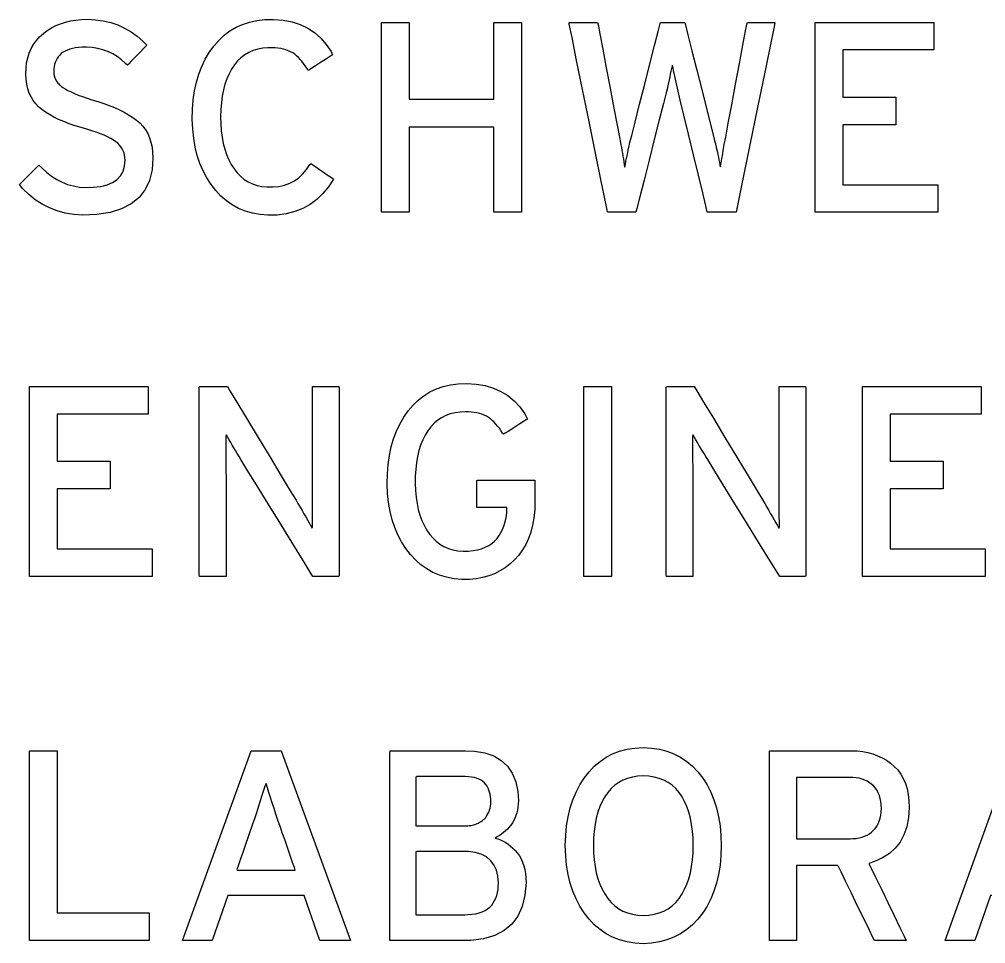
# Model space of a CAD drawing. Extents: x 1 to 47.7, y 0.2 to 33.5.
# Drawn here: x 24.019 to 24.571, y 3.434 to 3.962 of the extents above; entities that cross this region are included whole.
import ezdxf

# ---------------------------------------------------------------- set-up
doc = ezdxf.new("R2010")
doc.units = 0
doc.header["$MEASUREMENT"] = 0
doc.layers.add('6_0____DWG', color=7, linetype='CONTINUOUS')

msp = doc.modelspace()

# ---------------------------------------------------------------- linework, layer by layer
at = {"layer": '6_0____DWG'}
for points in [[(24.09526, 3.88333), (24.09482, 3.87648), (24.09336, 3.87044), (24.09088, 3.86519), (24.08738, 3.86073), (24.08287, 3.85708), (24.07733, 3.85422), (24.07077, 3.85216), (24.06319, 3.85089), (24.0553, 3.85048), (24.05013, 3.85089), (24.04521, 3.85173), (24.04053, 3.85299), (24.0361, 3.85468), (24.03193, 3.85679), (24.028, 3.85932), (24.02432, 3.86228), (24.02089, 3.86566), (24.01896, 3.86803), (24.01964, 3.86872), (24.02093, 3.87), (24.02261, 3.87168), (24.0245, 3.87356), (24.0264, 3.87544), (24.0281, 3.87714), (24.02941, 3.87844), (24.03013, 3.87915), (24.03173, 3.87763), (24.03447, 3.87509), (24.03733, 3.87287), (24.04029, 3.87097), (24.04336, 3.8694), (24.04654, 3.86815), (24.04983, 3.86723), (24.05322, 3.86663), (24.05673, 3.86636), (24.06118, 3.86647), (24.06542, 3.86698), (24.0691, 3.8679), (24.07221, 3.86923), (24.07477, 3.87097), (24.07676, 3.87312), (24.07819, 3.87567), (24.07906, 3.87864), (24.07937, 3.88202), (24.07931, 3.88351), (24.07912, 3.88484), (24.07879, 3.88611), (24.07833, 3.88732), (24.07774, 3.88848), (24.07702, 3.88958), (24.07617, 3.89062), (24.07518, 3.89161), (24.07405, 3.89255), (24.07269, 3.89347), (24.07113, 3.89439), (24.06937, 3.8953), (24.0674, 3.89619), (24.06524, 3.89708), (24.06288, 3.89795), (24.06031, 3.89881), (24.05755, 3.89967), (24.05436, 3.90058), (24.05079, 3.90168), (24.04743, 3.90283), (24.04429, 3.90404), (24.04137, 3.90531), (24.03867, 3.90663), (24.03618, 3.90801), (24.0339, 3.90945), (24.03184, 3.91094), (24.02999, 3.91248), (24.02834, 3.91415), (24.0269, 3.91603), (24.02568, 3.91809), (24.02466, 3.92035), (24.02386, 3.9228), (24.02327, 3.92545), (24.02289, 3.92828), (24.02273, 3.93131), (24.0228, 3.93448), (24.02314, 3.93753), (24.02374, 3.94042), (24.0246, 3.94315), (24.02571, 3.94571), (24.02707, 3.94812), (24.02869, 3.95038), (24.03057, 3.95247), (24.0327, 3.95441), (24.03495, 3.9561), (24.03732, 3.95758), (24.03983, 3.95886), (24.04247, 3.95995), (24.04525, 3.96085), (24.04817, 3.96155), (24.05122, 3.96205), (24.05441, 3.96235), (24.05786, 3.96245), (24.06248, 3.9622), (24.06691, 3.96158), (24.07116, 3.96058), (24.07522, 3.95921), (24.07909, 3.95747), (24.08277, 3.95535), (24.08627, 3.95286), (24.08958, 3.95), (24.09179, 3.94769), (24.09118, 3.94706), (24.08996, 3.9458), (24.08832, 3.9441), (24.08647, 3.94218), (24.08459, 3.94024), (24.08288, 3.93847), (24.08155, 3.93709), (24.08077, 3.93629), (24.07962, 3.93727), (24.07733, 3.93937), (24.0749, 3.9412), (24.07232, 3.94276), (24.0696, 3.94405), (24.06673, 3.94508), (24.06372, 3.94583), (24.06057, 3.94632), (24.05727, 3.94654), (24.05478, 3.94652), (24.05285, 3.94638), (24.05105, 3.94615), (24.04938, 3.94583), (24.04783, 3.94541), (24.04641, 3.9449), (24.04512, 3.9443), (24.04396, 3.94361), (24.04293, 3.94283), (24.04202, 3.94193), (24.04121, 3.94098), (24.04051, 3.93998), (24.03993, 3.93894), (24.03944, 3.93785), (24.03907, 3.93671), (24.03881, 3.93552), (24.03865, 3.93428), (24.0386, 3.93302), (24.03862, 3.93239), (24.03866, 3.93179), (24.03872, 3.9312), (24.03882, 3.93064), (24.03894, 3.93009), (24.03908, 3.92956), (24.03926, 3.92905), (24.03946, 3.92856), (24.03969, 3.92807), (24.03996, 3.92756), (24.04027, 3.92705), (24.04062, 3.92655), (24.04102, 3.92606), (24.04146, 3.92557), (24.04194, 3.92509), (24.04246, 3.92462), (24.04303, 3.92415), (24.04388, 3.92352), (24.04521, 3.92266), (24.04675, 3.9218), (24.0485, 3.92093), (24.05047, 3.92005), (24.05265, 3.91917), (24.05504, 3.91828), (24.05764, 3.91738), (24.06045, 3.91647), (24.06376, 3.91547), (24.06714, 3.91437), (24.07034, 3.9132), (24.07337, 3.91198), (24.07622, 3.91069), (24.07889, 3.90934), (24.08139, 3.90792), (24.08371, 3.90644), (24.08585, 3.9049), (24.0878, 3.90325), (24.08952, 3.90141), (24.09102, 3.89939), (24.09229, 3.89719), (24.09333, 3.89479), (24.09415, 3.89221), (24.09475, 3.88944), (24.09511, 3.88648)], [(24.19842, 3.8712), (24.19558, 3.8668), (24.1924, 3.86292), (24.18888, 3.85956), (24.18503, 3.85673), (24.18084, 3.85442), (24.17631, 3.85264), (24.17145, 3.85138), (24.16626, 3.85065), (24.16098, 3.85049), (24.15644, 3.85087), (24.15213, 3.85165), (24.14805, 3.85283), (24.14421, 3.8544), (24.1406, 3.85637), (24.13723, 3.85874), (24.1341, 3.8615), (24.1312, 3.86466), (24.1285, 3.86815), (24.12606, 3.87187), (24.12394, 3.87587), (24.12212, 3.88012), (24.12062, 3.88464), (24.11944, 3.88942), (24.11856, 3.89446), (24.118, 3.89977), (24.11775, 3.90535), (24.11787, 3.91102), (24.1183, 3.91644), (24.11905, 3.92161), (24.12011, 3.92651), (24.12149, 3.93116), (24.12317, 3.93555), (24.12517, 3.93968), (24.12748, 3.94356), (24.1301, 3.94717), (24.13291, 3.95044), (24.13595, 3.95331), (24.13923, 3.95579), (24.14274, 3.95788), (24.14648, 3.95958), (24.15046, 3.96089), (24.15468, 3.9618), (24.15912, 3.96233), (24.16414, 3.96242), (24.16962, 3.96195), (24.17472, 3.96096), (24.17942, 3.95945), (24.18372, 3.95741), (24.18763, 3.95485), (24.19114, 3.95176), (24.19426, 3.94815), (24.19699, 3.94402), (24.19778, 3.9421), (24.19674, 3.94142), (24.195, 3.9403), (24.19281, 3.93889), (24.19043, 3.93736), (24.18811, 3.93586), (24.18611, 3.93456), (24.18466, 3.93363), (24.18402, 3.93322), (24.18323, 3.9345), (24.18231, 3.93591), (24.18136, 3.93723), (24.18038, 3.93845), (24.17938, 3.93959), (24.17836, 3.94064), (24.17731, 3.94159), (24.17623, 3.94246), (24.17512, 3.94324), (24.1739, 3.9439), (24.1726, 3.94448), (24.17123, 3.94498), (24.16979, 3.9454), (24.16827, 3.94573), (24.16668, 3.94599), (24.16502, 3.94616), (24.16328, 3.94625), (24.16095, 3.94623), (24.15795, 3.94595), (24.15512, 3.9454), (24.15247, 3.94459), (24.14999, 3.94351), (24.14769, 3.94216), (24.14556, 3.94054), (24.14361, 3.93865), (24.14183, 3.93649), (24.1402, 3.93404), (24.13874, 3.93137), (24.13748, 3.92848), (24.13641, 3.92539), (24.13553, 3.92208), (24.13484, 3.91857), (24.13435, 3.91485), (24.13405, 3.91092), (24.13394, 3.90678), (24.13402, 3.90265), (24.1343, 3.89874), (24.13477, 3.89503), (24.13543, 3.89153), (24.13628, 3.88823), (24.13732, 3.88514), (24.13856, 3.88225), (24.13999, 3.87957), (24.14161, 3.87708), (24.14336, 3.87478), (24.14529, 3.87276), (24.14739, 3.87103), (24.14967, 3.86959), (24.15213, 3.86843), (24.15476, 3.86756), (24.15756, 3.86698), (24.16054, 3.86669), (24.16387, 3.86668), (24.16727, 3.86703), (24.17045, 3.86773), (24.17341, 3.86879), (24.17614, 3.8702), (24.17866, 3.87197), (24.18095, 3.8741), (24.18303, 3.87658), (24.18489, 3.87942), (24.1856, 3.88006), (24.18668, 3.87931), (24.18838, 3.87814), (24.19047, 3.8767), (24.1927, 3.87515), (24.19485, 3.87367), (24.19667, 3.87241), (24.19794, 3.87153)], [(24.42837, 3.85219), (24.42778, 3.85219), (24.42621, 3.85219), (24.42393, 3.85219), (24.42126, 3.85219), (24.41847, 3.85219), (24.41585, 3.85219), (24.4137, 3.85219), (24.41231, 3.85219), (24.4119, 3.8523), (24.41106, 3.85581), (24.40926, 3.86326), (24.40682, 3.87342), (24.40401, 3.88504), (24.40116, 3.8969), (24.39854, 3.90774), (24.39647, 3.91633), (24.39524, 3.92144), (24.39485, 3.92307), (24.39444, 3.92486), (24.39405, 3.9266), (24.39367, 3.9283), (24.39331, 3.92996), (24.39297, 3.93158), (24.39264, 3.93315), (24.39233, 3.93468), (24.39204, 3.93618), (24.39175, 3.93579), (24.39144, 3.93429), (24.39112, 3.93274), (24.39078, 3.93116), (24.39043, 3.92953), (24.39006, 3.92786), (24.38969, 3.92615), (24.38929, 3.92439), (24.38889, 3.9226), (24.38836, 3.9205), (24.38681, 3.91436), (24.38446, 3.90505), (24.38163, 3.89383), (24.37862, 3.88191), (24.37575, 3.87055), (24.37333, 3.86099), (24.37168, 3.85445), (24.3711, 3.85219), (24.37047, 3.85219), (24.36888, 3.85219), (24.36662, 3.85219), (24.36398, 3.85219), (24.36124, 3.85219), (24.35869, 3.85219), (24.35661, 3.85219), (24.35529, 3.85219), (24.35491, 3.85247), (24.35373, 3.85827), (24.35132, 3.87007), (24.34809, 3.88596), (24.34441, 3.90402), (24.34068, 3.92233), (24.33729, 3.93898), (24.33463, 3.95204), (24.33309, 3.9596), (24.333, 3.96072), (24.33409, 3.96072), (24.33603, 3.96072), (24.33853, 3.96072), (24.34129, 3.96072), (24.34403, 3.96072), (24.34646, 3.96072), (24.34829, 3.96072), (24.34922, 3.96072), (24.34951, 3.95954), (24.35054, 3.95413), (24.35219, 3.94543), (24.35423, 3.93467), (24.35644, 3.92303), (24.35859, 3.91175), (24.36043, 3.90204), (24.36175, 3.8951), (24.36231, 3.89215), (24.36259, 3.89073), (24.36289, 3.88915), (24.36318, 3.88756), (24.36346, 3.88596), (24.36374, 3.88434), (24.364, 3.8827), (24.36426, 3.88104), (24.36451, 3.87938), (24.36477, 3.87805), (24.3651, 3.8797), (24.36543, 3.88134), (24.36576, 3.88296), (24.3661, 3.88457), (24.36644, 3.88618), (24.36677, 3.88777), (24.36711, 3.88935), (24.36745, 3.89091), (24.36775, 3.89224), (24.36874, 3.89614), (24.37068, 3.90378), (24.37326, 3.91395), (24.37617, 3.92543), (24.3791, 3.937), (24.38175, 3.94745), (24.38381, 3.95557), (24.38497, 3.96014), (24.38526, 3.96072), (24.38623, 3.96072), (24.38791, 3.96072), (24.39004, 3.96072), (24.3924, 3.96072), (24.39471, 3.96072), (24.39675, 3.96072), (24.39827, 3.96072), (24.39901, 3.96072), (24.3994, 3.95932), (24.40084, 3.95357), (24.40312, 3.94453), (24.40591, 3.93342), (24.40891, 3.9215), (24.4118, 3.91), (24.41427, 3.90017), (24.41601, 3.89324), (24.4167, 3.89047), (24.41701, 3.88924), (24.41733, 3.88791), (24.41764, 3.88654), (24.41795, 3.88514), (24.41825, 3.88371), (24.41855, 3.88224), (24.41884, 3.88073), (24.41912, 3.8792), (24.4194, 3.87814), (24.41972, 3.87979), (24.42002, 3.88139), (24.4203, 3.88293), (24.42056, 3.88442), (24.42081, 3.88585), (24.42104, 3.88723), (24.42125, 3.88856), (24.42144, 3.88983), (24.42162, 3.89096), (24.42241, 3.89517), (24.42391, 3.90313), (24.42587, 3.9136), (24.42808, 3.92534), (24.4303, 3.93712), (24.43228, 3.94769), (24.43381, 3.95581), (24.43465, 3.96025), (24.43493, 3.96072), (24.43608, 3.96072), (24.43802, 3.96072), (24.44047, 3.96072), (24.44314, 3.96072), (24.44577, 3.96072), (24.44806, 3.96072), (24.44974, 3.96072), (24.45053, 3.96072), (24.45006, 3.95825), (24.44818, 3.94906), (24.44527, 3.93486), (24.44174, 3.91759), (24.43798, 3.89916), (24.43436, 3.88149), (24.4313, 3.86649), (24.42917, 3.85608)], [(24.31349, 3.6866), (24.31332, 3.68195), (24.31286, 3.67755), (24.31213, 3.67339), (24.31112, 3.66949), (24.30982, 3.66583), (24.30825, 3.66242), (24.3064, 3.65926), (24.30427, 3.65636), (24.30186, 3.65369), (24.29926, 3.65126), (24.29647, 3.64913), (24.2935, 3.64728), (24.29036, 3.64573), (24.28704, 3.64448), (24.28353, 3.64352), (24.27985, 3.64285), (24.27599, 3.64247), (24.27174, 3.64245), (24.26726, 3.64287), (24.26301, 3.64369), (24.259, 3.64489), (24.25521, 3.64648), (24.25166, 3.64846), (24.24834, 3.65083), (24.24525, 3.65359), (24.24238, 3.65673), (24.23971, 3.6602), (24.23731, 3.66391), (24.23521, 3.66787), (24.23342, 3.67209), (24.23194, 3.67657), (24.23076, 3.68131), (24.22989, 3.68631), (24.22932, 3.69156), (24.22906, 3.69708), (24.22916, 3.70271), (24.22958, 3.7081), (24.23031, 3.71323), (24.23134, 3.71811), (24.23268, 3.72274), (24.23432, 3.72711), (24.23627, 3.73123), (24.23853, 3.7351), (24.24109, 3.73871), (24.24385, 3.74199), (24.24684, 3.74489), (24.25005, 3.74741), (24.2535, 3.74954), (24.25717, 3.75128), (24.26108, 3.75264), (24.26521, 3.75362), (24.26958, 3.75422), (24.27432, 3.75441), (24.27984, 3.75404), (24.28497, 3.75316), (24.28971, 3.75177), (24.29406, 3.74986), (24.29802, 3.74743), (24.3016, 3.74449), (24.30479, 3.74104), (24.30759, 3.73706), (24.30919, 3.73409), (24.30839, 3.73358), (24.30685, 3.7326), (24.30481, 3.73129), (24.30252, 3.72982), (24.3002, 3.72833), (24.29811, 3.72699), (24.29648, 3.72595), (24.29557, 3.72536), (24.29498, 3.72607), (24.29407, 3.72749), (24.29313, 3.72883), (24.29216, 3.73008), (24.29116, 3.73124), (24.29013, 3.73232), (24.28907, 3.73331), (24.28799, 3.73421), (24.28688, 3.73503), (24.2857, 3.7357), (24.28445, 3.73629), (24.28313, 3.73679), (24.28173, 3.73721), (24.28026, 3.73756), (24.27872, 3.73784), (24.27711, 3.73803), (24.27543, 3.73815), (24.27368, 3.7382), (24.27074, 3.73806), (24.26784, 3.73765), (24.26511, 3.73698), (24.26255, 3.73605), (24.26016, 3.73486), (24.25794, 3.7334), (24.25588, 3.73167), (24.25399, 3.72968), (24.25227, 3.72742), (24.25072, 3.72488), (24.24936, 3.72214), (24.24818, 3.7192), (24.24719, 3.71605), (24.2464, 3.71269), (24.24579, 3.70913), (24.24537, 3.70537), (24.24514, 3.70139), (24.2451, 3.69725), (24.24525, 3.69324), (24.24559, 3.68943), (24.24611, 3.68582), (24.24683, 3.68241), (24.24774, 3.67921), (24.24883, 3.6762), (24.25011, 3.6734), (24.25158, 3.6708), (24.25323, 3.66836), (24.25505, 3.66616), (24.25704, 3.66423), (24.25919, 3.66259), (24.26151, 3.66122), (24.264, 3.66015), (24.26665, 3.65935), (24.26948, 3.65883), (24.27247, 3.6586), (24.2754, 3.65866), (24.27809, 3.65893), (24.2806, 3.65937), (24.28292, 3.66), (24.28506, 3.66081), (24.28703, 3.6618), (24.28881, 3.66297), (24.2904, 3.66433), (24.29182, 3.66586), (24.29301, 3.66752), (24.29406, 3.66923), (24.29497, 3.67102), (24.29573, 3.67287), (24.29635, 3.67479), (24.29684, 3.67678), (24.29718, 3.67884), (24.29738, 3.68096), (24.29744, 3.68305), (24.29744, 3.68307), (24.29744, 3.68311), (24.29744, 3.68318), (24.29744, 3.68325), (24.29744, 3.68333), (24.29744, 3.6834), (24.29744, 3.68346), (24.29744, 3.6835), (24.29741, 3.68351), (24.29652, 3.68351), (24.29468, 3.68351), (24.29219, 3.68351), (24.28934, 3.68351), (24.28644, 3.68351), (24.2838, 3.68351), (24.2817, 3.68351), (24.28047, 3.68351), (24.28026, 3.68362), (24.28026, 3.68461), (24.28026, 3.68641), (24.28026, 3.68876), (24.28026, 3.69137), (24.28026, 3.69398), (24.28026, 3.69631), (24.28026, 3.69808), (24.28026, 3.69902), (24.28073, 3.69911), (24.28321, 3.69911), (24.28732, 3.69911), (24.29248, 3.69911), (24.29809, 3.69911), (24.30357, 3.69911), (24.30835, 3.69911), (24.31183, 3.69911), (24.31344, 3.69911), (24.31349, 3.69881), (24.31349, 3.69774), (24.31349, 3.69611), (24.31349, 3.69412), (24.31349, 3.692), (24.31349, 3.68997), (24.31349, 3.68825), (24.31349, 3.68705)], [(24.18666, 3.64413), (24.18513, 3.64661), (24.18105, 3.65324), (24.17517, 3.66278), (24.16827, 3.67399), (24.16109, 3.68565), (24.1544, 3.69651), (24.14896, 3.70534), (24.14553, 3.71092), (24.14444, 3.71271), (24.14342, 3.71441), (24.14244, 3.71606), (24.14149, 3.71766), (24.14057, 3.71922), (24.13968, 3.72073), (24.13883, 3.72219), (24.13801, 3.7236), (24.13722, 3.72496), (24.13689, 3.72408), (24.1369, 3.72147), (24.13691, 3.71877), (24.13692, 3.71599), (24.13693, 3.71313), (24.13695, 3.71019), (24.13697, 3.70716), (24.137, 3.70404), (24.13703, 3.70085), (24.13703, 3.69886), (24.13703, 3.69381), (24.13703, 3.68621), (24.13703, 3.67708), (24.13703, 3.66743), (24.13703, 3.6583), (24.13703, 3.6507), (24.13703, 3.64565), (24.13702, 3.64413), (24.13631, 3.64413), (24.13471, 3.64413), (24.1325, 3.64413), (24.12996, 3.64413), (24.12735, 3.64413), (24.12496, 3.64413), (24.12307, 3.64413), (24.12195, 3.64413), (24.12176, 3.64489), (24.12176, 3.65192), (24.12176, 3.66472), (24.12176, 3.68131), (24.12176, 3.69973), (24.12176, 3.718), (24.12176, 3.73417), (24.12176, 3.74627), (24.12176, 3.75232), (24.12206, 3.75266), (24.12338, 3.75266), (24.12546, 3.75266), (24.12802, 3.75266), (24.13077, 3.75266), (24.13342, 3.75266), (24.13567, 3.75266), (24.13723, 3.75266), (24.13782, 3.75266), (24.13928, 3.75024), (24.14317, 3.74379), (24.14876, 3.73451), (24.15535, 3.7236), (24.16219, 3.71226), (24.16856, 3.70169), (24.17374, 3.6931), (24.17701, 3.68768), (24.17812, 3.68583), (24.1793, 3.68381), (24.18042, 3.68186), (24.1815, 3.67998), (24.18253, 3.67818), (24.18352, 3.67644), (24.18445, 3.67478), (24.18533, 3.67319), (24.18617, 3.67167), (24.18649, 3.67254), (24.18646, 3.67522), (24.18644, 3.67799), (24.18641, 3.68083), (24.1864, 3.68375), (24.18638, 3.68674), (24.18637, 3.68981), (24.18636, 3.69296), (24.18636, 3.69618), (24.18636, 3.69816), (24.18636, 3.70319), (24.18636, 3.71076), (24.18636, 3.71985), (24.18636, 3.72945), (24.18636, 3.73854), (24.18636, 3.74611), (24.18636, 3.75114), (24.18637, 3.75266), (24.18708, 3.75266), (24.18868, 3.75266), (24.19089, 3.75266), (24.19344, 3.75266), (24.19605, 3.75266), (24.19844, 3.75266), (24.20033, 3.75266), (24.20146, 3.75266), (24.20165, 3.7519), (24.20165, 3.74486), (24.20165, 3.73207), (24.20165, 3.71548), (24.20165, 3.69706), (24.20165, 3.67878), (24.20165, 3.66261), (24.20165, 3.65052), (24.20165, 3.64447), (24.20136, 3.64413), (24.20014, 3.64413), (24.19819, 3.64413), (24.1958, 3.64413), (24.19323, 3.64413), (24.19077, 3.64413), (24.18867, 3.64413), (24.18721, 3.64413)], [(24.45325, 3.64413), (24.45172, 3.64661), (24.44764, 3.65324), (24.44177, 3.66278), (24.43486, 3.67399), (24.42769, 3.68565), (24.421, 3.69651), (24.41556, 3.70534), (24.41213, 3.71092), (24.41104, 3.71271), (24.41002, 3.71441), (24.40903, 3.71606), (24.40808, 3.71766), (24.40716, 3.71922), (24.40627, 3.72073), (24.40541, 3.72219), (24.40459, 3.7236), (24.4038, 3.72496), (24.40347, 3.72408), (24.40347, 3.72147), (24.40348, 3.71877), (24.4035, 3.71599), (24.40351, 3.71313), (24.40354, 3.71019), (24.40356, 3.70716), (24.40359, 3.70404), (24.40363, 3.70085), (24.40363, 3.69886), (24.40363, 3.69381), (24.40363, 3.68621), (24.40363, 3.67708), (24.40363, 3.66743), (24.40363, 3.6583), (24.40363, 3.6507), (24.40363, 3.64565), (24.40362, 3.64413), (24.40291, 3.64413), (24.40131, 3.64413), (24.3991, 3.64413), (24.39655, 3.64413), (24.39394, 3.64413), (24.39154, 3.64413), (24.38965, 3.64413), (24.38852, 3.64413), (24.38833, 3.64489), (24.38833, 3.65192), (24.38833, 3.66472), (24.38833, 3.68131), (24.38833, 3.69973), (24.38833, 3.718), (24.38833, 3.73417), (24.38833, 3.74627), (24.38833, 3.75232), (24.38864, 3.75266), (24.38995, 3.75266), (24.39204, 3.75266), (24.3946, 3.75266), (24.39736, 3.75266), (24.4, 3.75266), (24.40225, 3.75266), (24.40382, 3.75266), (24.40441, 3.75266), (24.40586, 3.75024), (24.40976, 3.74379), (24.41536, 3.73451), (24.42194, 3.7236), (24.42878, 3.71226), (24.43516, 3.70169), (24.44034, 3.6931), (24.44361, 3.68768), (24.44472, 3.68583), (24.44589, 3.68381), (24.44702, 3.68186), (24.44809, 3.67998), (24.44912, 3.67818), (24.45011, 3.67644), (24.45104, 3.67478), (24.45193, 3.67319), (24.45277, 3.67167), (24.45309, 3.67254), (24.45306, 3.67522), (24.45303, 3.67799), (24.453, 3.68083), (24.45299, 3.68375), (24.45297, 3.68674), (24.45296, 3.68981), (24.45295, 3.69296), (24.45295, 3.69618), (24.45295, 3.69816), (24.45295, 3.70319), (24.45295, 3.71076), (24.45295, 3.71985), (24.45295, 3.72945), (24.45295, 3.73854), (24.45295, 3.74611), (24.45295, 3.75114), (24.45296, 3.75266), (24.45367, 3.75266), (24.45527, 3.75266), (24.45748, 3.75266), (24.46003, 3.75266), (24.46265, 3.75266), (24.46504, 3.75266), (24.46694, 3.75266), (24.46806, 3.75266), (24.46825, 3.7519), (24.46825, 3.74486), (24.46825, 3.73207), (24.46825, 3.71548), (24.46825, 3.69706), (24.46825, 3.67878), (24.46825, 3.66261), (24.46825, 3.65052), (24.46825, 3.64447), (24.46796, 3.64413), (24.46674, 3.64413), (24.46479, 3.64413), (24.4624, 3.64413), (24.45983, 3.64413), (24.45736, 3.64413), (24.45525, 3.64413), (24.45379, 3.64413)], [(24.30836, 3.46935), (24.30778, 3.46202), (24.30624, 3.4556), (24.30374, 3.4501), (24.30028, 3.4455), (24.29586, 3.44181), (24.29048, 3.43903), (24.28415, 3.43716), (24.27686, 3.4362), (24.27207, 3.43606), (24.26922, 3.43606), (24.26412, 3.43606), (24.25754, 3.43606), (24.2503, 3.43606), (24.24319, 3.43606), (24.23702, 3.43606), (24.23257, 3.43606), (24.23067, 3.43606), (24.23064, 3.43933), (24.23064, 3.4496), (24.23064, 3.46483), (24.23064, 3.48295), (24.23064, 3.50188), (24.23064, 3.51954), (24.23064, 3.53384), (24.23064, 3.54272), (24.23084, 3.5446), (24.23346, 3.5446), (24.23853, 3.5446), (24.24521, 3.5446), (24.25266, 3.5446), (24.26008, 3.5446), (24.26661, 3.5446), (24.27145, 3.5446), (24.27376, 3.5446), (24.27896, 3.54434), (24.28484, 3.54334), (24.28994, 3.54157), (24.29425, 3.53903), (24.29778, 3.53574), (24.30052, 3.53168), (24.30248, 3.52686), (24.30365, 3.52128), (24.30402, 3.51599), (24.30395, 3.51415), (24.30377, 3.51239), (24.30349, 3.51069), (24.30311, 3.50908), (24.30263, 3.50753), (24.30204, 3.50606), (24.30135, 3.50467), (24.30056, 3.50335), (24.29969, 3.50211), (24.29876, 3.50094), (24.29777, 3.49984), (24.29671, 3.4988), (24.29559, 3.49783), (24.29441, 3.49692), (24.29316, 3.49608), (24.29184, 3.4953), (24.2908, 3.49462), (24.29234, 3.49419), (24.29384, 3.49363), (24.29532, 3.49294), (24.29676, 3.49212), (24.29818, 3.49117), (24.29956, 3.4901), (24.30091, 3.48889), (24.30223, 3.48756), (24.30348, 3.4861), (24.3046, 3.4845), (24.30557, 3.48277), (24.30639, 3.48088), (24.30707, 3.47886), (24.30761, 3.4767), (24.30801, 3.47439), (24.30826, 3.47194)], [(24.41988, 3.49037), (24.41968, 3.48459), (24.41916, 3.47909), (24.41833, 3.47388), (24.41717, 3.46893), (24.41569, 3.46427), (24.41389, 3.45989), (24.41178, 3.45578), (24.40934, 3.45195), (24.40656, 3.44838), (24.4035, 3.44516), (24.4002, 3.44237), (24.39666, 3.43998), (24.39287, 3.43802), (24.38883, 3.43647), (24.38456, 3.43534), (24.38004, 3.43462), (24.37527, 3.43433), (24.37054, 3.43462), (24.36607, 3.43534), (24.36183, 3.43647), (24.35785, 3.43802), (24.35411, 3.43998), (24.35062, 3.44237), (24.34738, 3.44516), (24.34439, 3.44838), (24.34162, 3.45195), (24.33912, 3.45578), (24.33694, 3.45989), (24.3351, 3.46427), (24.33358, 3.46893), (24.33239, 3.47388), (24.33154, 3.47909), (24.33101, 3.48459), (24.33081, 3.49037), (24.33101, 3.49615), (24.33154, 3.50166), (24.33239, 3.50689), (24.33358, 3.51186), (24.3351, 3.51655), (24.33694, 3.52096), (24.33912, 3.52511), (24.34162, 3.52898), (24.34439, 3.53255), (24.34738, 3.53572), (24.35062, 3.53848), (24.35411, 3.54082), (24.35785, 3.54276), (24.36183, 3.54427), (24.36607, 3.54538), (24.37054, 3.54608), (24.37527, 3.54636), (24.38004, 3.54608), (24.38456, 3.54538), (24.38883, 3.54427), (24.39287, 3.54276), (24.39666, 3.54082), (24.4002, 3.53848), (24.4035, 3.53572), (24.40656, 3.53255), (24.40934, 3.52898), (24.41178, 3.52511), (24.41389, 3.52096), (24.41569, 3.51655), (24.41717, 3.51186), (24.41833, 3.50689), (24.41916, 3.50166), (24.41968, 3.49615)], [(24.52725, 3.51215), (24.52685, 3.50639), (24.52585, 3.50118), (24.52425, 3.49652), (24.52206, 3.49239), (24.51927, 3.48882), (24.51588, 3.48579), (24.5119, 3.4833), (24.50731, 3.48136), (24.50419, 3.48018), (24.50552, 3.47745), (24.50803, 3.47227), (24.51132, 3.46547), (24.51499, 3.45789), (24.51865, 3.45034), (24.52189, 3.44366), (24.5243, 3.43867), (24.5255, 3.43619), (24.5252, 3.43606), (24.52367, 3.43606), (24.52127, 3.43606), (24.51833, 3.43606), (24.51518, 3.43606), (24.51218, 3.43606), (24.50965, 3.43606), (24.50794, 3.43606), (24.50737, 3.43608), (24.50647, 3.43794), (24.50431, 3.44239), (24.50128, 3.44863), (24.49778, 3.45584), (24.4942, 3.46324), (24.49091, 3.47001), (24.48831, 3.47537), (24.48678, 3.47851), (24.48636, 3.479), (24.48475, 3.479), (24.48188, 3.479), (24.47819, 3.479), (24.47411, 3.479), (24.47009, 3.479), (24.46658, 3.479), (24.46401, 3.479), (24.46283, 3.479), (24.4628, 3.47792), (24.4628, 3.4741), (24.4628, 3.46827), (24.4628, 3.46125), (24.4628, 3.45382), (24.4628, 3.4468), (24.4628, 3.44097), (24.4628, 3.43715), (24.46278, 3.43606), (24.46201, 3.43606), (24.46034, 3.43606), (24.45805, 3.43606), (24.45544, 3.43606), (24.45279, 3.43606), (24.45038, 3.43606), (24.44851, 3.43606), (24.44747, 3.43606), (24.44735, 3.43731), (24.44735, 3.44525), (24.44735, 3.45879), (24.44735, 3.47592), (24.44735, 3.49461), (24.44735, 3.51284), (24.44735, 3.52859), (24.44735, 3.53984), (24.44735, 3.54456), (24.44877, 3.5446), (24.45311, 3.5446), (24.45952, 3.5446), (24.46713, 3.5446), (24.4751, 3.5446), (24.48256, 3.5446), (24.48865, 3.5446), (24.49252, 3.5446), (24.49435, 3.54459), (24.49756, 3.54443), (24.50065, 3.54406), (24.50361, 3.54349), (24.50645, 3.5427), (24.50916, 3.54171), (24.51174, 3.54052), (24.5142, 3.53911), (24.51653, 3.5375), (24.51873, 3.53565), (24.5207, 3.53356), (24.52241, 3.53122), (24.52386, 3.52864), (24.52505, 3.52582), (24.52598, 3.52277), (24.52666, 3.51947), (24.52708, 3.51593)], [(24.28829, 3.51552), (24.28824, 3.51693), (24.28811, 3.51829), (24.28789, 3.5196), (24.28759, 3.52085), (24.28719, 3.52204), (24.28671, 3.52317), (24.28614, 3.52424), (24.28549, 3.52526), (24.28469, 3.52619), (24.28373, 3.52699), (24.28265, 3.5277), (24.28145, 3.5283), (24.28014, 3.5288), (24.2787, 3.5292), (24.27715, 3.52949), (24.27548, 3.52968), (24.2737, 3.52976), (24.27262, 3.52976), (24.26974, 3.52976), (24.26563, 3.52976), (24.26083, 3.52976), (24.25589, 3.52976), (24.25136, 3.52976), (24.2478, 3.52976), (24.24575, 3.52976), (24.24547, 3.52948), (24.24547, 3.52744), (24.24547, 3.52389), (24.24547, 3.51939), (24.24547, 3.51447), (24.24547, 3.50969), (24.24547, 3.50559), (24.24547, 3.50273), (24.24547, 3.50165), (24.24655, 3.50165), (24.24942, 3.50165), (24.25354, 3.50165), (24.25834, 3.50165), (24.26328, 3.50165), (24.26781, 3.50165), (24.27137, 3.50165), (24.27341, 3.50165), (24.27416, 3.50166), (24.27508, 3.50169), (24.27595, 3.50177), (24.27679, 3.50187), (24.27759, 3.50202), (24.27836, 3.50219), (24.27909, 3.5024), (24.27978, 3.50265), (24.28044, 3.50293), (24.28106, 3.50323), (24.28166, 3.50354), (24.28224, 3.50387), (24.28279, 3.50422), (24.28332, 3.5046), (24.28383, 3.50499), (24.28431, 3.5054), (24.28476, 3.50583), (24.28536, 3.50651), (24.28604, 3.50747), (24.28664, 3.50847), (24.28714, 3.50952), (24.28755, 3.51063), (24.28787, 3.51177), (24.2881, 3.51297), (24.28824, 3.51422)], [(24.40384, 3.49037), (24.40374, 3.49463), (24.40344, 3.49868), (24.40294, 3.5025), (24.40224, 3.50611), (24.40134, 3.50949), (24.40025, 3.51265), (24.39895, 3.51559), (24.39746, 3.51831), (24.39575, 3.52078), (24.39386, 3.52294), (24.39177, 3.52483), (24.38949, 3.52642), (24.38703, 3.52774), (24.38437, 3.52877), (24.38153, 3.52951), (24.37849, 3.52997), (24.37527, 3.53014), (24.37211, 3.52997), (24.36913, 3.52951), (24.36634, 3.52877), (24.36372, 3.52774), (24.36129, 3.52642), (24.35904, 3.52483), (24.35697, 3.52294), (24.35508, 3.52078), (24.35337, 3.51831), (24.35184, 3.51559), (24.35051, 3.51265), (24.3494, 3.50949), (24.34848, 3.50611), (24.34777, 3.5025), (24.34726, 3.49868), (24.34696, 3.49463), (24.34686, 3.49037), (24.34696, 3.48616), (24.34726, 3.48216), (24.34777, 3.47838), (24.34848, 3.47482), (24.3494, 3.47147), (24.35051, 3.46833), (24.35184, 3.46542), (24.35337, 3.46272), (24.35508, 3.4602), (24.35697, 3.45793), (24.35904, 3.45596), (24.36129, 3.4543), (24.36372, 3.45294), (24.36634, 3.45188), (24.36913, 3.45112), (24.37211, 3.45067), (24.37527, 3.45052), (24.37849, 3.45067), (24.38153, 3.45112), (24.38437, 3.45188), (24.38703, 3.45294), (24.38949, 3.4543), (24.39177, 3.45596), (24.39386, 3.45793), (24.39575, 3.4602), (24.39746, 3.46272), (24.39895, 3.46542), (24.40025, 3.46833), (24.40134, 3.47147), (24.40224, 3.47482), (24.40294, 3.47838), (24.40344, 3.48216), (24.40374, 3.48616)], [(24.51135, 3.51169), (24.51125, 3.5137), (24.51103, 3.51559), (24.51067, 3.51735), (24.51019, 3.51899), (24.50958, 3.52051), (24.50884, 3.5219), (24.50797, 3.52317), (24.50698, 3.52431), (24.50585, 3.52536), (24.50461, 3.52631), (24.50328, 3.52712), (24.50184, 3.52781), (24.5003, 3.52837), (24.49867, 3.5288), (24.49693, 3.5291), (24.4951, 3.52928), (24.49342, 3.52932), (24.49191, 3.52932), (24.48851, 3.52932), (24.48384, 3.52932), (24.47851, 3.52932), (24.47314, 3.52932), (24.46834, 3.52932), (24.46472, 3.52932), (24.4629, 3.52932), (24.4628, 3.52861), (24.4628, 3.52557), (24.4628, 3.52077), (24.4628, 3.51491), (24.4628, 3.50871), (24.4628, 3.50286), (24.4628, 3.49806), (24.4628, 3.49501), (24.4629, 3.4943), (24.46472, 3.4943), (24.46834, 3.4943), (24.47314, 3.4943), (24.47851, 3.4943), (24.48384, 3.4943), (24.48851, 3.4943), (24.49191, 3.4943), (24.49342, 3.4943), (24.49507, 3.49435), (24.49687, 3.49451), (24.49858, 3.4948), (24.5002, 3.49521), (24.50171, 3.49574), (24.50314, 3.4964), (24.50447, 3.49717), (24.5057, 3.49807), (24.50684, 3.49909), (24.50787, 3.50021), (24.50876, 3.50147), (24.50952, 3.50285), (24.51016, 3.50436), (24.51065, 3.506), (24.51102, 3.50777), (24.51125, 3.50967)], [(24.16787, 3.50136), (24.16666, 3.50493), (24.16551, 3.50835), (24.16442, 3.51163), (24.16339, 3.51477), (24.16242, 3.51776), (24.1615, 3.52061), (24.16065, 3.52331), (24.15985, 3.52587), (24.15912, 3.52438), (24.15835, 3.52175), (24.15751, 3.51897), (24.15659, 3.51603), (24.15561, 3.51293), (24.15455, 3.50967), (24.15343, 3.50625), (24.15223, 3.50267), (24.1516, 3.50081), (24.15088, 3.49872), (24.14968, 3.49528), (24.1482, 3.49103), (24.14663, 3.48651), (24.14516, 3.48226), (24.14396, 3.47881), (24.14324, 3.47673), (24.14334, 3.47635), (24.1457, 3.47635), (24.15003, 3.47635), (24.1556, 3.47635), (24.16168, 3.47635), (24.16754, 3.47635), (24.17245, 3.47635), (24.17569, 3.47635), (24.17657, 3.47639), (24.17608, 3.4778), (24.17504, 3.48078), (24.17364, 3.4848), (24.17207, 3.48931), (24.17052, 3.49376), (24.16917, 3.49762), (24.16823, 3.50033)], [(24.2926, 3.46889), (24.29227, 3.4729), (24.29143, 3.47641), (24.29006, 3.47942), (24.28817, 3.48193), (24.28576, 3.48393), (24.28283, 3.48543), (24.27938, 3.48643), (24.27542, 3.48693), (24.27346, 3.48698), (24.27102, 3.48698), (24.26709, 3.48698), (24.26228, 3.48698), (24.25717, 3.48698), (24.25236, 3.48698), (24.24843, 3.48698), (24.24599, 3.48698), (24.24547, 3.48681), (24.24547, 3.4845), (24.24547, 3.48008), (24.24547, 3.47428), (24.24547, 3.46786), (24.24547, 3.46156), (24.24547, 3.45614), (24.24547, 3.45233), (24.24547, 3.4509), (24.24659, 3.4509), (24.24954, 3.4509), (24.25377, 3.4509), (24.25867, 3.4509), (24.26366, 3.4509), (24.26817, 3.4509), (24.27162, 3.4509), (24.27341, 3.4509), (24.27518, 3.45093), (24.27749, 3.4511), (24.27963, 3.45142), (24.28159, 3.45188), (24.28338, 3.45249), (24.28499, 3.45325), (24.28642, 3.45416), (24.28768, 3.45521), (24.28875, 3.45639), (24.28965, 3.45763), (24.29043, 3.45897), (24.2911, 3.46039), (24.29164, 3.46191), (24.29206, 3.46352), (24.29236, 3.46522), (24.29254, 3.46701)]]:
    msp.add_lwpolyline(points, close=True, dxfattribs=at)
for points in [[(24.29002, 3.85219), (24.29002, 3.90091), (24.2416, 3.90091), (24.2416, 3.85219), (24.22587, 3.85219), (24.22587, 3.96072), (24.2416, 3.96072), (24.2416, 3.91677), (24.29002, 3.91677), (24.29002, 3.96072), (24.30576, 3.96072), (24.30576, 3.85219), (24.29002, 3.85219)], [(24.47356, 3.85219), (24.47356, 3.96072), (24.5413, 3.96072), (24.5413, 3.94499), (24.4893, 3.94499), (24.4893, 3.918), (24.5195, 3.918), (24.5195, 3.90226), (24.4893, 3.90226), (24.4893, 3.86792), (24.54358, 3.86792), (24.54358, 3.85219), (24.47356, 3.85219)], [(24.02483, 3.64413), (24.02483, 3.75266), (24.09258, 3.75266), (24.09258, 3.73692), (24.04057, 3.73692), (24.04057, 3.70993), (24.07079, 3.70993), (24.07079, 3.6942), (24.04057, 3.6942), (24.04057, 3.65986), (24.09485, 3.65986), (24.09485, 3.64413), (24.02483, 3.64413)], [(24.34142, 3.64413), (24.34142, 3.75266), (24.35716, 3.75266), (24.35716, 3.64413), (24.34142, 3.64413)], [(24.50064, 3.64413), (24.50064, 3.75266), (24.56839, 3.75266), (24.56839, 3.73692), (24.51637, 3.73692), (24.51637, 3.70993), (24.54659, 3.70993), (24.54659, 3.6942), (24.51637, 3.6942), (24.51637, 3.65986), (24.57065, 3.65986), (24.57065, 3.64413), (24.50064, 3.64413)], [(24.02483, 3.43606), (24.02483, 3.5446), (24.04057, 3.5446), (24.04057, 3.45196), (24.09303, 3.45196), (24.09303, 3.43606), (24.02483, 3.43606)], [(24.19067, 3.43606), (24.18159, 3.46183), (24.1381, 3.46183), (24.12908, 3.43606), (24.1122, 3.43606), (24.15129, 3.5446), (24.16855, 3.5446), (24.2081, 3.43606), (24.19067, 3.43606)], [(24.62622, 3.43606), (24.61712, 3.46183), (24.57365, 3.46183), (24.56463, 3.43606), (24.54774, 3.43606), (24.58683, 3.5446), (24.6041, 3.5446), (24.64365, 3.43606), (24.62622, 3.43606)]]:
    msp.add_lwpolyline(points, dxfattribs=at)

doc.saveas('drawing.dxf')
